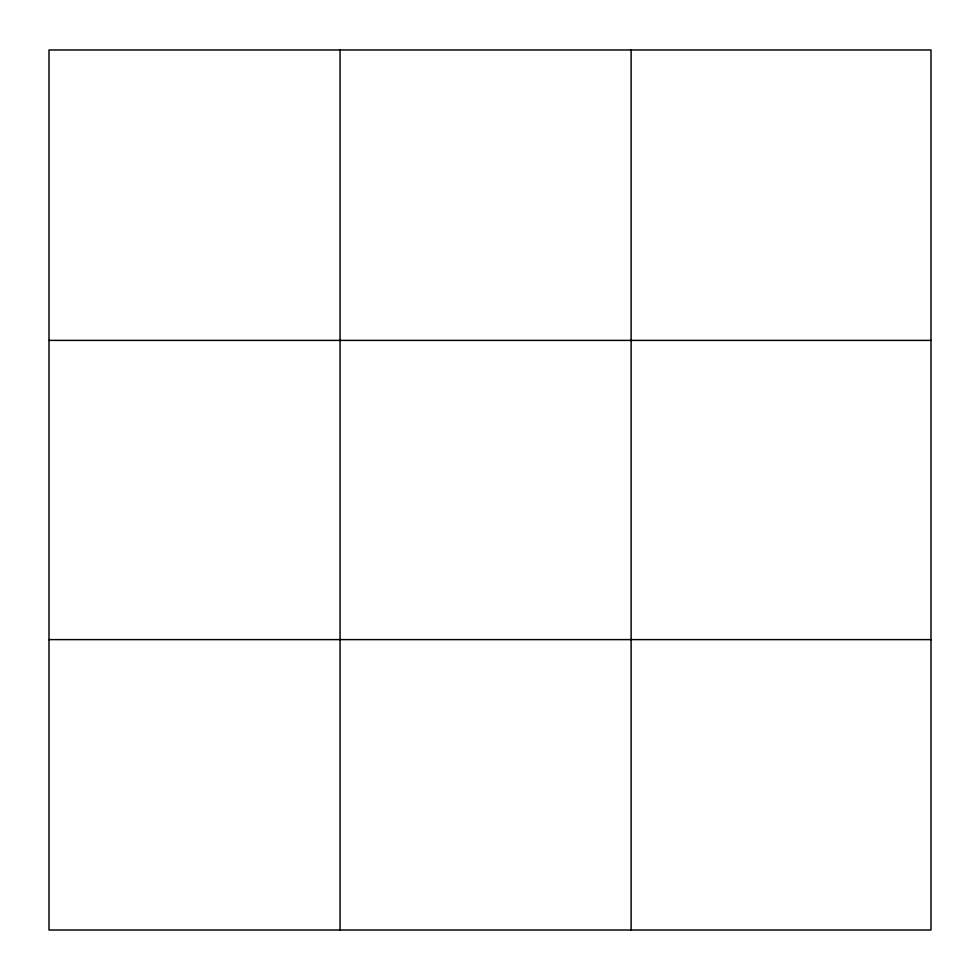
<?xml version="1.0" encoding="UTF-8"?>
<svg xmlns="http://www.w3.org/2000/svg" width="980" height="980" viewBox="0 0 980 980"><rect width="100%" height="100%" fill="white"/><g stroke="black" fill="none" stroke-linecap="round" stroke-linejoin="round"><path stroke-width="1.47" d="M340.06 49.98L340.06 930.02M631.12 49.98L631.12 930.02M931 639.609L931 930.02L49 930.02L49 49.98L931 49.98L931 639.609L49 639.609M49 340.391L931 340.391"/></g></svg>
